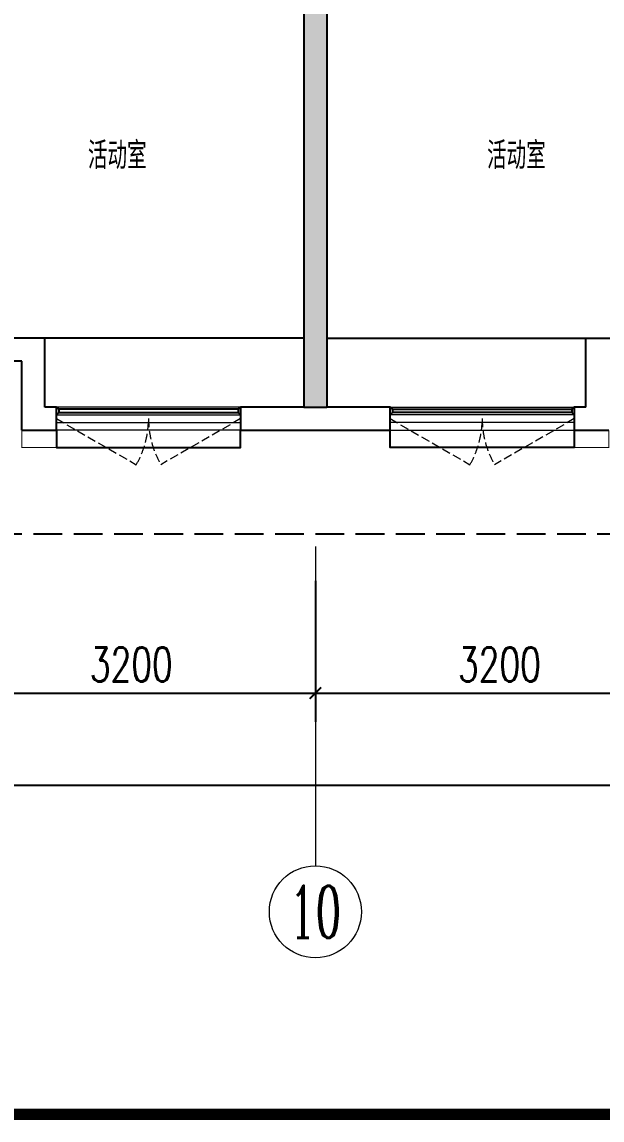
# Model space of a CAD drawing. Extents: x 3753737 to 4713801, y -857380 to 24339.
# Drawn here: x 4050863 to 4055905, y -747704 to -738164 of the extents above; entities that cross this region are included whole.
import ezdxf
from ezdxf.enums import TextEntityAlignment as Align

# ---------------------------------------------------------------- set-up
doc = ezdxf.new("R2010")
doc.units = 0
doc.header["$LTSCALE"] = 1000
doc.header["$MEASUREMENT"] = 0
doc.linetypes.add('DASH', pattern=[0.35, 0.25, -0.1])
doc.layers.get('0').update_dxf_attribs({"linetype": 'CONTINUOUS'})
doc.layers.get('Defpoints').update_dxf_attribs({"linetype": 'CONTINUOUS'})
for name, color, linetype in [('!!电气', 1, 'CONTINUOUS'), ('3-栏杆1', 252, 'CONTINUOUS'), ('3.5方案汇报，与郭总、侯月琴确定户型_t8$0$2020.03.04 -1安徽标准化洋房户型(UA）_t8_t8$0$看线', 154, 'CONTINUOUS'), ('WALL', 252, 'CONTINUOUS'), ('保温', 6, 'CONTINUOUS'), ('卫生间', 6, 'CONTINUOUS'), ('看线', 185, 'CONTINUOUS')]:
    doc.layers.add(name, color=color, linetype=linetype)
for name, color, linetype, lineweight in [('AXIS', 114, 'CONTINUOUS', 20), ('AXIS_TEXT', 7, 'CONTINUOUS', 20), ('PUB_TEXT', 7, 'CONTINUOUS', 20), ('WINDOW', 146, 'CONTINUOUS', 20), ('图框', 147, 'CONTINUOUS', 20)]:
    doc.layers.add(name, color=color, linetype=linetype, lineweight=lineweight)
doc.styles.add('_TCH_AXIS', font='COMPLEX', dxfattribs={"bigfont": 'GBCBIG'})
doc.styles.add('_TCH_DIM_T3', font='SIMPLEX.shx', dxfattribs={"width": 0.705882, "bigfont": 'GBCBIG.shx'})
doc.styles.add('COMPLEX', font='COMPLEX')
doc.styles.get("Standard").update_dxf_attribs({"font": 'gbenor.shx', "bigfont": 'gbcbig.shx'})
doc.dimstyles.new('_TCH_ARCH&&100', dxfattribs={"dimtxt": 297.5, "dimasz": 100, "dimexe": 250, "dimexo": 300, "dimgap": 100, "dimtad": 1, "dimdec": 0, "dimzin": 0, "dimdsep": 46, "dimtxsty": '_TCH_DIM_T3', "dimblk": 'ARCHTICK', "dimcen": 0.09, "dimclrt": 7, "dimazin": 2, "dimtfac": 1, "dimtdec": 0, "dimtix": 1, "dimtmove": 2, "dimatfit": 3, "dimfxl": 1, "dimtolj": 1, "dimtzin": 0, "dimarcsym": 0})

# ---------------------------------------------------------------- blocks, each defined once
blk = doc.blocks.new('A$C148B7D8E')
at = {"layer": '卫生间', "color": 252, "linetype": 'DASH'}
blk.add_lwpolyline([(16100, 14000), (16100, 15400), (7700, 15400), (7700, 10800), (7300, 10800), (7300, 10000), (900, 10000), (900, 9000), (-900, 9000), (-900, -900), (1750, -900), (1750, -2100), (23450, -2100), (23450, -900), (25100, -900)], dxfattribs=at)
blk = doc.blocks.new('GDFGDGRD')
at = {"layer": '保温', "linetype": 'Continuous', "ltscale": 10}
h = blk.add_hatch(dxfattribs=at)
h.set_pattern_fill('HEX', color=251, scale=10, angle=90, style=0)
h.set_pattern_definition([(90, (-70765.891, -152124.736), (-16.49778, 1e-15), [9.525, -19.05]), (210, (-70765.891, -152124.736), (8.24889, -14.2874966), [9.525, -19.05]), (150, (-70765.891, -152115.211), (-8.24889, -14.2874966), [9.525, -19.05])])
h.paths.add_polyline_path([(433016.7, 363923.7), (433216.7, 363923.7), (433216.7, 368523.7), (433016.7, 368523.7)])
at = {"layer": '保温', "color": 251, "linetype": 'ByBlock', "ltscale": 10}
blk.add_line((433016.6, 363923.7), (433216.6, 363923.7), dxfattribs=at)
blk = doc.blocks.new('ASDFSD')
at = {"layer": '3-栏杆1', "color": 5}
for p, q in [((681762.6, 334937.5), (681742.3, 334955.3)), ((681742.3, 334955.3), (681762.6, 334937.5)), ((683322.1, 334937.5), (683342.3, 334955.3)), ((683342.3, 334955.3), (683322.1, 334937.5)), ((681742.3, 334888.4), (681762.6, 334908.3)), ((683322.1, 334937.5), (681762.6, 334937.5)), ((681762.6, 334937.5), (681762.6, 334908.3)), ((681762.6, 334908.2), (683322.1, 334908.2)), ((683322.1, 334937.5), (683322.1, 334908.3)), ((683322.1, 334908.3), (683342.3, 334888.4)), ((683342.3, 334888.4), (683322.1, 334908.3))]:
    blk.add_line(p, q, dxfattribs=at)
blk = doc.blocks.new('_ArchTick')
at = {"color": 0, "linetype": 'ByBlock', "const_width": 0.15}
blk.add_lwpolyline([(-0.5, -0.5), (0.5, 0.5)], dxfattribs=at)
blk = doc.blocks.new('*D592')
at = {"layer": 'AXIS', "color": 0, "lineweight": -2, "transparency": 16777216}
for p, q in [((-100, -1409.4), (-100, -3434.4)), ((50100, -1409.4), (50100, -3434.4)), ((-100, -3184.4), (50100, -3184.4))]:
    blk.add_line(p, q, dxfattribs=at)
at = {"layer": 'Defpoints', "color": 0, "transparency": 16777216}
for p in [(-100, -1109.4), (50100, -1109.4), (50100, -3184.4)]:
    blk.add_point(p, dxfattribs=at)
at = {"layer": 'AXIS', "color": 0, "lineweight": -2, "transparency": 16777216, "xscale": 100, "yscale": 100, "zscale": 100, "rotation": 180}
blk.add_blockref('_ArchTick', (-100, -3184.4), dxfattribs=at)
at = {"layer": 'AXIS', "color": 0, "lineweight": -2, "transparency": 16777216, "xscale": 100, "yscale": 100, "zscale": 100}
blk.add_blockref('_ArchTick', (50100, -3184.4), dxfattribs=at)
at = {"layer": 'AXIS', "color": 7, "transparency": 16777216, "insert": (25000, -2935.6), "char_height": 297.5, "attachment_point": 5, "style": '_TCH_DIM_T3'}
blk.add_mtext('\\A1;50200', dxfattribs=at)
blk = doc.blocks.new('*D596')
at = {"layer": 'AXIS', "color": 0, "lineweight": -2, "transparency": 16777216}
for p, q in [((9300, -1409.4), (9300, -2634.4)), ((12500, -1409.4), (12500, -2634.4)), ((9300, -2384.4), (12500, -2384.4))]:
    blk.add_line(p, q, dxfattribs=at)
at = {"layer": 'Defpoints', "color": 0, "transparency": 16777216}
for p in [(9300, -1109.4), (12500, -1109.4), (12500, -2384.4)]:
    blk.add_point(p, dxfattribs=at)
at = {"layer": 'AXIS', "color": 0, "lineweight": -2, "transparency": 16777216, "xscale": 100, "yscale": 100, "zscale": 100, "rotation": 180}
blk.add_blockref('_ArchTick', (9300, -2384.4), dxfattribs=at)
at = {"layer": 'AXIS', "color": 0, "lineweight": -2, "transparency": 16777216, "xscale": 100, "yscale": 100, "zscale": 100}
blk.add_blockref('_ArchTick', (12500, -2384.4), dxfattribs=at)
at = {"layer": 'AXIS', "color": 7, "transparency": 16777216, "insert": (10900, -2135.6), "char_height": 297.5, "attachment_point": 5, "style": '_TCH_DIM_T3'}
blk.add_mtext('\\A1;3200', dxfattribs=at)
blk = doc.blocks.new('*D597')
at = {"layer": 'AXIS', "color": 0, "lineweight": -2, "transparency": 16777216}
for p, q in [((12500, -1409.4), (12500, -2634.4)), ((15700, -1409.4), (15700, -2634.4)), ((12500, -2384.4), (15700, -2384.4))]:
    blk.add_line(p, q, dxfattribs=at)
at = {"layer": 'Defpoints', "color": 0, "transparency": 16777216}
for p in [(12500, -1109.4), (15700, -1109.4), (15700, -2384.4)]:
    blk.add_point(p, dxfattribs=at)
at = {"layer": 'AXIS', "color": 0, "lineweight": -2, "transparency": 16777216, "xscale": 100, "yscale": 100, "zscale": 100, "rotation": 180}
blk.add_blockref('_ArchTick', (12500, -2384.4), dxfattribs=at)
at = {"layer": 'AXIS', "color": 0, "lineweight": -2, "transparency": 16777216, "xscale": 100, "yscale": 100, "zscale": 100}
blk.add_blockref('_ArchTick', (15700, -2384.4), dxfattribs=at)
at = {"layer": 'AXIS', "color": 7, "transparency": 16777216, "insert": (14100, -2135.6), "char_height": 297.5, "attachment_point": 5, "style": '_TCH_DIM_T3'}
blk.add_mtext('\\A1;3200', dxfattribs=at)
blk = doc.blocks.new('_AXISO')
blk.add_circle((0, 0), 0.5)
at = {"layer": 'AXIS_TEXT', "style": 'COMPLEX', "width": 1.041667}
blk.add_attdef('A', text='', height=0.56, dxfattribs=at).set_placement((-0.25, -0.28), (0.25, -0.28), align=Align.FIT)
blk = doc.blocks.new('$WINLIB2D$00000001')
at = {"color": 0}
for points in [[(-0.5, 0.5), (-0.5, -0.5)], [(-0.5, 0.5), (0.5, 0.5)], [(0.5, -0.5), (0.5, 0.5)], [(0.5, 0.1667), (-0.5, 0.1667)], [(0.5, -0.1667), (-0.5, -0.1667)], [(-0.5, -0.5), (0.5, -0.5)]]:
    blk.add_lwpolyline(points, dxfattribs=at)
blk = doc.blocks.new('A$C5F341E43')
at = {"color": 252, "const_width": 8}
for points in [[(9950, -100), (9950, -250), (10250, -250), (10250, -100)], [(15050, -100), (15050, -250), (14750, -250), (14750, -100)]]:
    blk.add_lwpolyline(points, dxfattribs=at)
at = {"layer": '3.5方案汇报，与郭总、侯月琴确定户型_t8$0$2020.03.04 -1安徽标准化洋房户型(UA）_t8_t8$0$看线', "color": 252, "ltscale": 10}
for p, q in [((12400, 700), (10150, 700)), ((12600, 700), (14850, 700))]:
    blk.add_line(p, q, dxfattribs=at)
at = {"layer": 'AXIS'}
blk.add_line((12500, -1109.4), (12500, -3884.4), dxfattribs=at)
at = {"layer": 'WALL', "color": 252}
for p, q in [((12400, 4700), (12400, 100)), ((12600, 4700), (12600, 100)), ((10150, 700), (9400, 700)), ((10150, 100), (10150, 700)), ((14850, 700), (15600, 700)), ((14850, 100), (14850, 700)), ((9950, 500), (9300, 500)), ((9950, -100), (9950, 500)), ((10250, 100), (10150, 100)), ((10250, -100), (10250, 100)), ((12400, 100), (11850, 100)), ((11850, 100), (11850, -100)), ((13150, 100), (12600, 100)), ((13150, -100), (13150, 100)), ((14850, 100), (14750, 100)), ((14750, 100), (14750, -100)), ((9950, -100), (10250, -100)), ((11850, -100), (12500, -100)), ((12500, -100), (13150, -100)), ((14750, -100), (15050, -100))]:
    blk.add_line(p, q, dxfattribs=at)
at = {"layer": 'WINDOW', "color": 252, "linetype": 'DASH', "ltscale": 0.3}
for points in [[(10250, 0), (10942.8, -400, 0.131652), (11050, 0)], [(11850, 0), (11157.2, -400, -0.131652), (11050, 0)], [(13150, 0), (13842.8, -400, 0.131652), (13950, 0)], [(14750, 0), (14057.2, -400, -0.131652), (13950, 0)]]:
    blk.add_lwpolyline(points, format="xyb", dxfattribs=at)
at = {"layer": '看线', "color": 252, "ltscale": 0.5}
for points in [[(10250, -100), (10250, -250), (11850, -250), (11850, -100)], [(14750, -100), (14750, -250), (13150, -250), (13150, -100)]]:
    blk.add_lwpolyline(points, dxfattribs=at)
at = {"color": 252}
for name, p in [('A$C148B7D8E', (-100, 1100)), ('GDFGDGRD', (-420616.6, -363823.7)), ('ASDFSD', (-671492.3, -334855.3))]:
    blk.add_blockref(name, p, dxfattribs=at)
at = {"color": 252, "xscale": -1}
blk.add_blockref('ASDFSD', (696492.3, -334855.3), dxfattribs=at)
at = {"layer": 'AXIS'}
ref = blk.add_blockref('_AXISO', (12500, -4284.4), dxfattribs=dict(at, xscale=800, yscale=800, zscale=800))
ref.add_attrib('A', '10', dxfattribs={"layer": 'AXIS_TEXT', "height": 452.55, "style": '_TCH_AXIS', "width": 0.724138}).set_placement((12273.7, -4510.7), (12726.3, -4510.7), align=Align.FIT)
at = {"layer": 'WINDOW', "color": 252, "yscale": -200}
for p, xscale, zscale in [((11050, 0), -1600, -1600), ((13950, 0), 1600, 1600)]:
    blk.add_blockref('$WINLIB2D$00000001', p, dxfattribs=dict(at, xscale=xscale, zscale=zscale))
at = {"layer": 'PUB_TEXT', "color": 252}
for p in [(10523.2, 2168.3), (13992, 2168.3)]:
    blk.add_text('活动室', height=236.31, dxfattribs=at).set_placement(p)
at = {"layer": 'AXIS'}
for p1, p2, distance, text, picture, middle in [((-100, -1109.4), (50100, -1109.4), -2075, '50200', '*D592', (25000, -2935.6)), ((9300, -1109.4), (12500, -1109.4), -1275, '3200', '*D596', (10900, -2135.6)), ((12500, -1109.4), (15700, -1109.4), -1275, '3200', '*D597', (14100, -2135.6))]:
    dim = blk.add_aligned_dim(p1=p1, p2=p2, distance=distance, text=text, dimstyle='_TCH_ARCH&&100', dxfattribs=at)
    dim.commit()
    dim.dimension.update_dxf_attribs({"geometry": picture, "text_midpoint": middle})

msp = doc.modelspace()

# ---------------------------------------------------------------- linework, layer by layer
at = {"layer": '图框', "const_width": 100}
msp.add_lwpolyline([(4109711, -747653.6), (4109711, -690253.6), (4029111, -690253.6), (4029111, -747653.6)], close=True, dxfattribs=at)

# ---------------------------------------------------------------- block references
at = {"layer": '!!电气'}
msp.add_blockref('A$C5F341E43', (4040913.4, -741610.2), dxfattribs=at)

doc.saveas('drawing.dxf')
